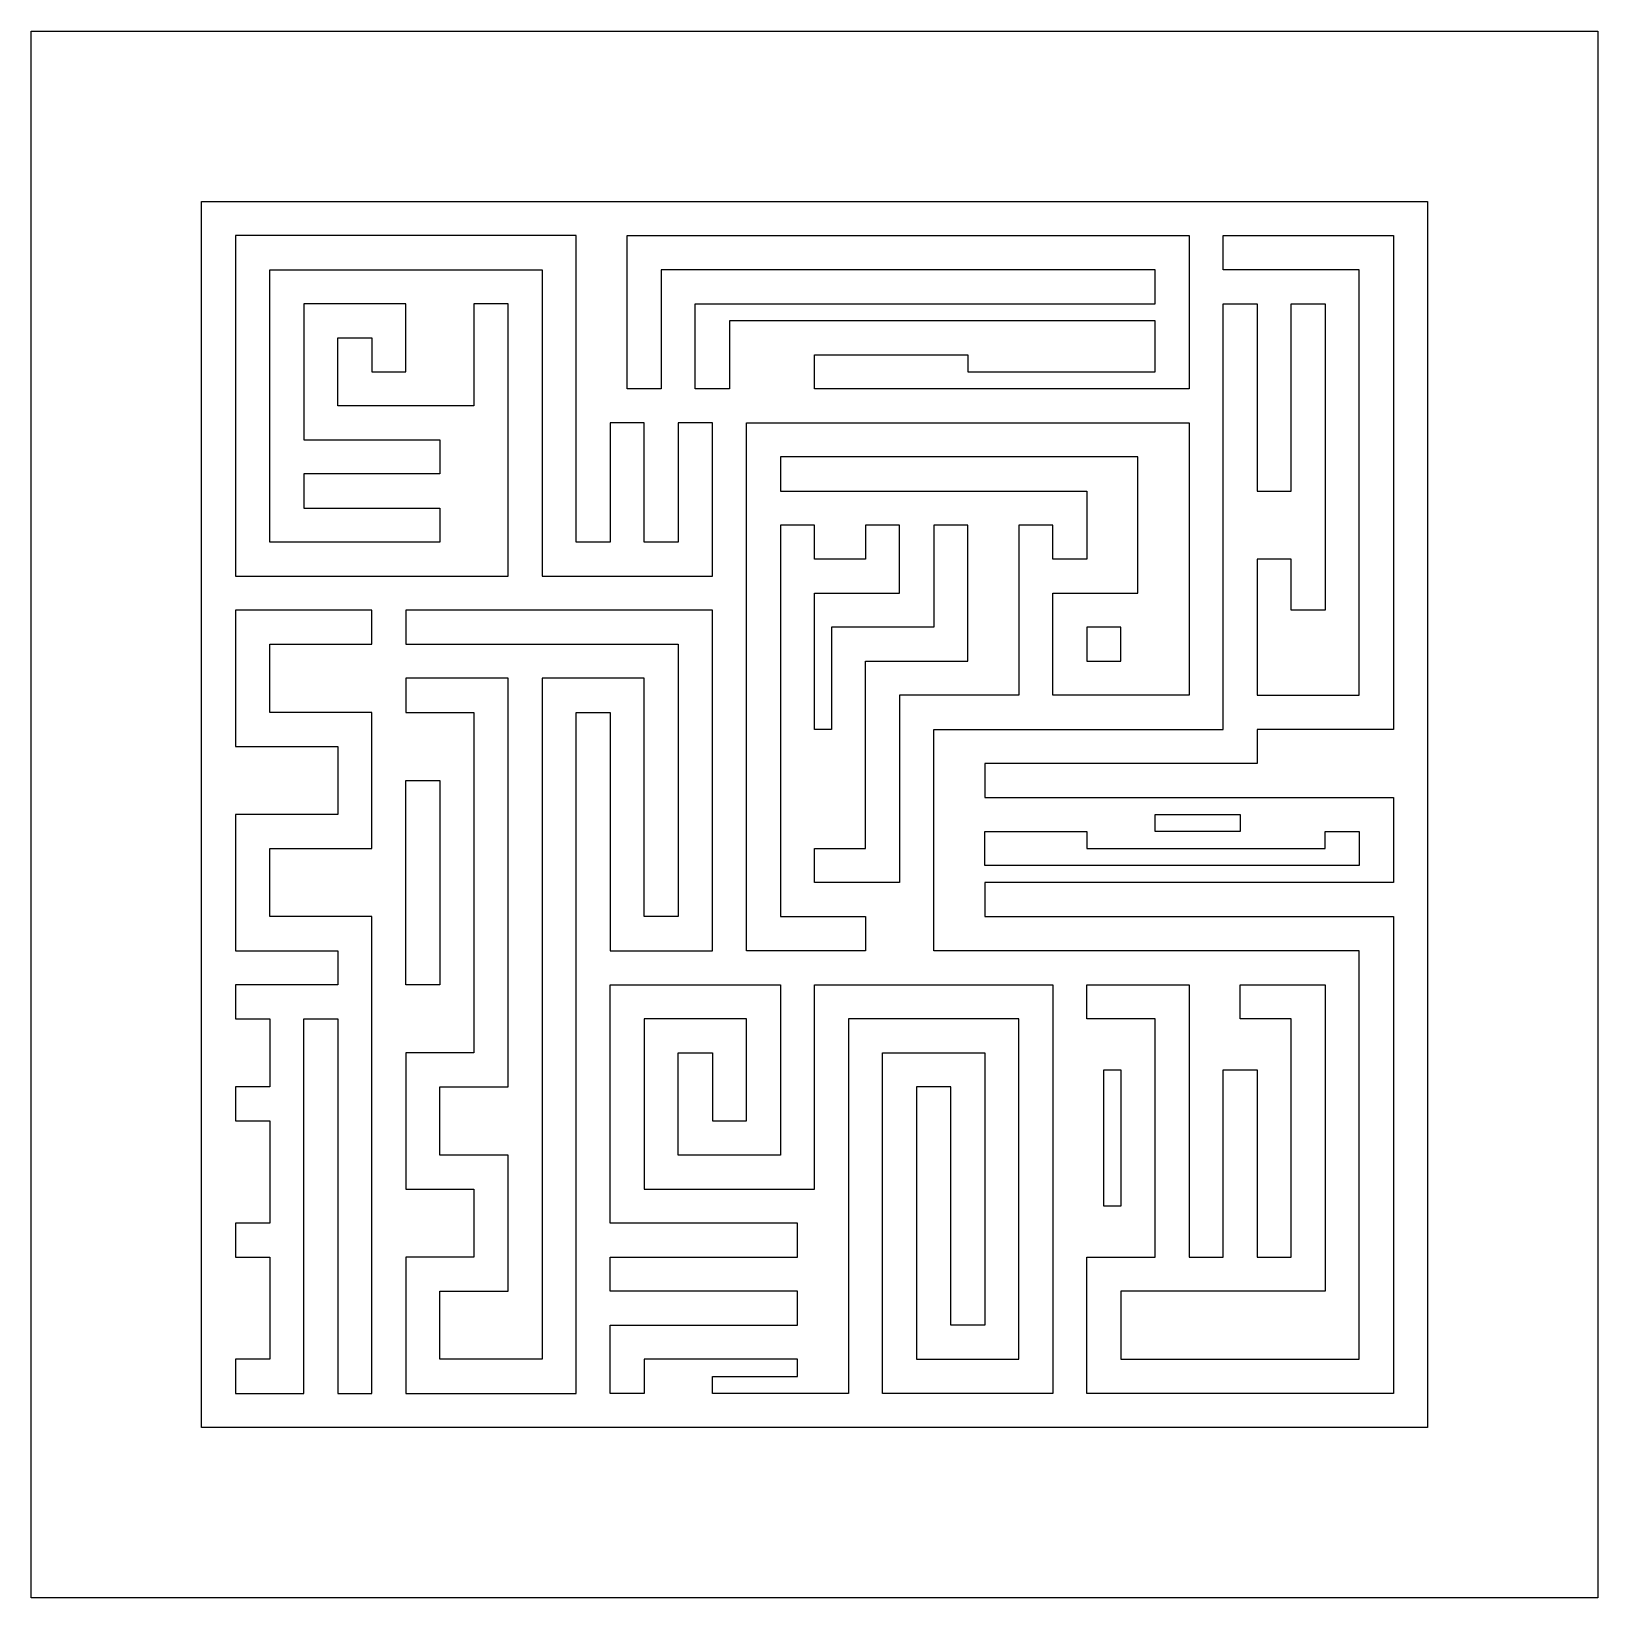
# Model space of a CAD drawing. Extents: x 1200 to 2120, y -120 to 800.
import ezdxf

# ---------------------------------------------------------------- set-up
doc = ezdxf.new("R2010")
doc.units = 0
doc.layers.add('LAYER_03', color=5, linetype='CONTINUOUS')
doc.layers.add('PATTERN', color=12, linetype='CONTINUOUS')

msp = doc.modelspace()

# ---------------------------------------------------------------- linework, layer by layer
at = {"layer": 'LAYER_03'}
for p, q in [((1300, -20), (1300, 700)), ((1300, 700), (2020, 700)), ((2020, 700), (2020, -20)), ((1520, 680), (1320, 680)), ((1320, 680), (1320, 480)), ((1520, 500), (1520, 680)), ((1550, 590), (1550, 680)), ((1550, 680), (1880, 680)), ((1880, 680), (1880, 590)), ((1900, 660), (1900, 680)), ((1900, 680), (2000, 680)), ((2000, 680), (2000, 390)), ((1340, 500), (1340, 660)), ((1340, 660), (1500, 660)), ((1500, 660), (1500, 480)), ((1860, 660), (1570, 660)), ((1570, 660), (1570, 590)), ((1860, 640), (1860, 660)), ((1980, 660), (1900, 660)), ((1980, 410), (1980, 660)), ((1420, 640), (1360, 640)), ((1360, 640), (1360, 560)), ((1420, 600), (1420, 640)), ((1480, 640), (1460, 640)), ((1460, 640), (1460, 580)), ((1480, 480), (1480, 640)), ((1590, 590), (1590, 640)), ((1590, 640), (1860, 640)), ((1900, 390), (1900, 640)), ((1900, 640), (1920, 640)), ((1920, 640), (1920, 530)), ((1940, 530), (1940, 640)), ((1940, 640), (1960, 640)), ((1960, 640), (1960, 460)), ((1860, 630), (1610, 630)), ((1610, 630), (1610, 590)), ((1860, 600), (1860, 630)), ((1380, 580), (1380, 620)), ((1380, 620), (1400, 620)), ((1400, 620), (1400, 600)), ((1660, 590), (1660, 610)), ((1660, 610), (1750, 610)), ((1750, 610), (1750, 600)), ((1400, 600), (1420, 600)), ((1750, 600), (1860, 600)), ((1570, 590), (1550, 590)), ((1610, 590), (1590, 590)), ((1880, 590), (1660, 590)), ((1460, 580), (1380, 580)), ((1560, 570), (1540, 570)), ((1540, 570), (1540, 500)), ((1560, 500), (1560, 570)), ((1600, 570), (1580, 570)), ((1580, 570), (1580, 500)), ((1600, 480), (1600, 570)), ((1620, 260), (1620, 570)), ((1620, 570), (1880, 570)), ((1880, 570), (1880, 410)), ((1360, 560), (1440, 560)), ((1440, 560), (1440, 540)), ((1850, 550), (1640, 550)), ((1640, 550), (1640, 530)), ((1850, 470), (1850, 550)), ((1440, 540), (1360, 540)), ((1360, 540), (1360, 520)), ((1640, 530), (1820, 530)), ((1820, 530), (1820, 490)), ((1920, 530), (1940, 530)), ((1360, 520), (1440, 520)), ((1440, 520), (1440, 500)), ((1660, 510), (1640, 510)), ((1640, 510), (1640, 280)), ((1660, 490), (1660, 510)), ((1710, 510), (1690, 510)), ((1690, 510), (1690, 490)), ((1710, 470), (1710, 510)), ((1750, 510), (1730, 510)), ((1730, 510), (1730, 450)), ((1750, 430), (1750, 510)), ((1800, 510), (1780, 510)), ((1780, 510), (1780, 410)), ((1800, 490), (1800, 510)), ((1440, 500), (1340, 500)), ((1540, 500), (1520, 500)), ((1580, 500), (1560, 500)), ((1690, 490), (1660, 490)), ((1820, 490), (1800, 490)), ((1940, 490), (1920, 490)), ((1920, 490), (1920, 410)), ((1940, 460), (1940, 490)), ((1320, 480), (1480, 480)), ((1500, 480), (1600, 480)), ((1660, 390), (1660, 470)), ((1660, 470), (1710, 470)), ((1800, 410), (1800, 470)), ((1800, 470), (1850, 470)), ((1320, 460), (1320, 380)), ((1400, 460), (1320, 460)), ((1400, 440), (1400, 460)), ((1600, 460), (1420, 460)), ((1420, 460), (1420, 440)), ((1600, 260), (1600, 460)), ((1960, 460), (1940, 460)), ((1730, 450), (1670, 450)), ((1670, 450), (1670, 390)), ((1840, 450), (1820, 450)), ((1820, 450), (1820, 430)), ((1840, 430), (1840, 450)), ((1340, 400), (1340, 440)), ((1340, 440), (1400, 440)), ((1420, 440), (1580, 440)), ((1580, 440), (1580, 280)), ((1690, 320), (1690, 430)), ((1690, 430), (1750, 430)), ((1820, 430), (1840, 430)), ((1480, 420), (1420, 420)), ((1420, 420), (1420, 400)), ((1480, 180), (1480, 420)), ((1560, 420), (1500, 420)), ((1500, 420), (1500, 20)), ((1560, 280), (1560, 420)), ((1780, 410), (1710, 410)), ((1710, 410), (1710, 300)), ((1880, 410), (1800, 410)), ((1920, 410), (1980, 410)), ((1400, 400), (1340, 400)), ((1400, 320), (1400, 400)), ((1420, 400), (1460, 400)), ((1460, 400), (1460, 200)), ((1520, 0), (1520, 400)), ((1520, 400), (1540, 400)), ((1540, 400), (1540, 260)), ((1670, 390), (1660, 390)), ((1730, 260), (1730, 390)), ((1730, 390), (1900, 390)), ((2000, 390), (1920, 390)), ((1920, 390), (1920, 370)), ((1320, 380), (1380, 380)), ((1380, 380), (1380, 340)), ((1890, 370), (1760, 370)), ((1760, 370), (1760, 350)), ((1920, 370), (1890, 370)), ((1420, 240), (1420, 360)), ((1420, 360), (1440, 360)), ((1440, 360), (1440, 240)), ((1760, 350), (2000, 350)), ((2000, 350), (2000, 300)), ((1380, 340), (1320, 340)), ((1320, 340), (1320, 260)), ((1860, 330), (1860, 340)), ((1860, 340), (1910, 340)), ((1910, 340), (1910, 330)), ((1760, 310), (1760, 330)), ((1760, 330), (1820, 330)), ((1820, 330), (1820, 320)), ((1910, 330), (1860, 330)), ((1960, 320), (1960, 330)), ((1960, 330), (1980, 330)), ((1980, 330), (1980, 310)), ((1340, 280), (1340, 320)), ((1340, 320), (1400, 320)), ((1660, 300), (1660, 320)), ((1660, 320), (1690, 320)), ((1820, 320), (1960, 320)), ((1980, 310), (1760, 310)), ((1710, 300), (1660, 300)), ((2000, 300), (1760, 300)), ((1760, 300), (1760, 280)), ((1400, 280), (1340, 280)), ((1400, 0), (1400, 280)), ((1580, 280), (1560, 280)), ((1640, 280), (1690, 280)), ((1690, 280), (1690, 260)), ((1760, 280), (2000, 280)), ((2000, 280), (2000, 0)), ((1320, 260), (1380, 260)), ((1380, 260), (1380, 240)), ((1540, 260), (1600, 260)), ((1690, 260), (1620, 260)), ((1980, 260), (1730, 260)), ((1980, 20), (1980, 260)), ((1380, 240), (1320, 240)), ((1320, 240), (1320, 220)), ((1440, 240), (1420, 240)), ((1540, 100), (1540, 240)), ((1540, 240), (1640, 240)), ((1640, 240), (1640, 140)), ((1660, 120), (1660, 240)), ((1660, 240), (1800, 240)), ((1800, 240), (1800, 0)), ((1820, 220), (1820, 240)), ((1820, 240), (1880, 240)), ((1880, 240), (1880, 80)), ((1910, 220), (1910, 240)), ((1910, 240), (1960, 240)), ((1960, 240), (1960, 60)), ((1320, 220), (1340, 220)), ((1340, 220), (1340, 180)), ((1360, 0), (1360, 220)), ((1360, 220), (1380, 220)), ((1380, 220), (1380, 0)), ((1620, 220), (1560, 220)), ((1560, 220), (1560, 120)), ((1620, 160), (1620, 220)), ((1780, 220), (1680, 220)), ((1680, 220), (1680, 0)), ((1780, 20), (1780, 220)), ((1860, 220), (1820, 220)), ((1860, 80), (1860, 220)), ((1940, 220), (1910, 220)), ((1940, 80), (1940, 220)), ((1460, 200), (1420, 200)), ((1420, 200), (1420, 120)), ((1580, 140), (1580, 200)), ((1580, 200), (1600, 200)), ((1600, 200), (1600, 160)), ((1700, 0), (1700, 200)), ((1700, 200), (1760, 200)), ((1760, 200), (1760, 40)), ((1830, 190), (1840, 190)), ((1830, 110), (1830, 190)), ((1840, 190), (1840, 110)), ((1900, 80), (1900, 190)), ((1900, 190), (1920, 190)), ((1920, 190), (1920, 80)), ((1340, 180), (1320, 180)), ((1320, 180), (1320, 160)), ((1440, 140), (1440, 180)), ((1440, 180), (1480, 180)), ((1740, 180), (1720, 180)), ((1720, 180), (1720, 20)), ((1740, 40), (1740, 180)), ((1320, 160), (1340, 160)), ((1340, 160), (1340, 100)), ((1600, 160), (1620, 160)), ((1480, 140), (1440, 140)), ((1480, 60), (1480, 140)), ((1640, 140), (1580, 140)), ((1420, 120), (1460, 120)), ((1460, 120), (1460, 80)), ((1560, 120), (1660, 120)), ((1840, 110), (1830, 110)), ((1340, 100), (1320, 100)), ((1320, 100), (1320, 80)), ((1650, 100), (1540, 100)), ((1650, 80), (1650, 100)), ((1320, 80), (1340, 80)), ((1340, 80), (1340, 20)), ((1460, 80), (1420, 80)), ((1420, 80), (1420, 0)), ((1540, 60), (1540, 80)), ((1540, 80), (1650, 80)), ((1820, 0), (1820, 80)), ((1820, 80), (1860, 80)), ((1880, 80), (1900, 80)), ((1920, 80), (1940, 80)), ((1440, 20), (1440, 60)), ((1440, 60), (1480, 60)), ((1650, 60), (1540, 60)), ((1650, 40), (1650, 60)), ((1960, 60), (1840, 60)), ((1840, 60), (1840, 20)), ((1540, 0), (1540, 40)), ((1540, 40), (1650, 40)), ((1760, 40), (1740, 40)), ((1340, 20), (1320, 20)), ((1320, 20), (1320, 0)), ((1500, 20), (1440, 20)), ((1600, 20), (1560, 20)), ((1560, 20), (1560, 0)), ((1650, 20), (1600, 20)), ((1650, 10), (1650, 20)), ((1720, 20), (1780, 20)), ((1840, 20), (1980, 20)), ((1600, 0), (1600, 10)), ((1600, 10), (1650, 10)), ((1320, 0), (1360, 0)), ((1380, 0), (1400, 0)), ((1420, 0), (1520, 0)), ((1560, 0), (1540, 0)), ((1680, 0), (1600, 0)), ((1800, 0), (1700, 0)), ((2000, 0), (1820, 0)), ((2020, -20), (1300, -20))]:
    msp.add_line(p, q, dxfattribs=at)
at = {"layer": 'PATTERN'}
for p, q in [((1200, -120), (1200, 800)), ((1200, 800), (2120, 800)), ((2120, 800), (2120, -120)), ((2120, -120), (1200, -120))]:
    msp.add_line(p, q, dxfattribs=at)

doc.saveas('drawing.dxf')
